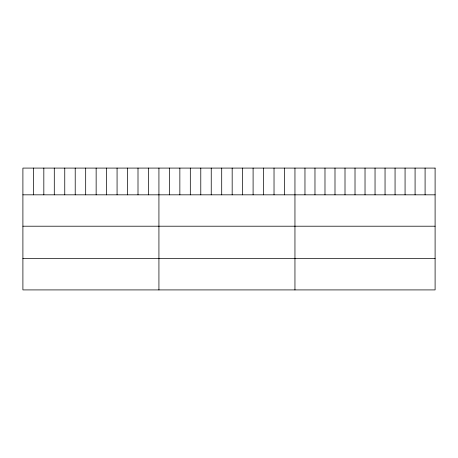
<?xml version="1.0" encoding="UTF-8"?>
<svg xmlns="http://www.w3.org/2000/svg" width="458" height="458" viewBox="0 0 458 458"><rect width="100%" height="100%" fill="white"/><g stroke="black" fill="none" stroke-linecap="round" stroke-linejoin="round"><path stroke-width="0.69" d="M22.9 194.827L435.1 194.827M22.9 226.206L435.1 226.206M22.9 258.535L435.1 258.535M425.087 168.086L425.087 194.827M415.08 168.086L415.08 194.827M405.067 168.086L405.067 194.827M395.059 168.086L395.059 194.827M385.046 168.086L385.046 194.827M375.039 168.086L375.039 194.827M365.026 168.086L365.026 194.827M355.013 168.086L355.013 194.827M345.006 168.086L345.006 194.827M334.993 168.086L334.993 194.827M324.985 168.086L324.985 194.827M314.972 168.086L314.972 194.827M304.965 168.086L304.965 194.827M294.952 168.086L294.952 289.914M284.487 168.086L284.487 194.827M274.027 168.086L274.027 194.827M263.562 168.086L263.562 194.827M253.097 168.086L253.097 194.827M242.637 168.086L242.637 194.827M232.172 168.086L232.172 194.827M221.706 168.086L221.706 194.827M211.241 168.086L211.241 194.827M200.781 168.086L200.781 194.827M190.316 168.086L190.316 194.827M179.851 168.086L179.851 194.827M169.391 168.086L169.391 194.827M158.926 168.086L158.926 289.914M148.461 168.086L148.461 194.827M138.001 168.086L138.001 194.827M127.536 168.086L127.536 194.827M117.071 168.086L117.071 194.827M106.611 168.086L106.611 194.827M96.146 168.086L96.146 194.827M85.68 168.086L85.68 194.827M75.215 168.086L75.215 194.827M64.755 168.086L64.755 194.827M54.29 168.086L54.29 194.827M43.825 168.086L43.825 194.827M33.365 168.086L33.365 194.827M435.1 168.086L22.9 168.086L22.9 289.914L435.1 289.914L435.1 168.086"/></g></svg>
